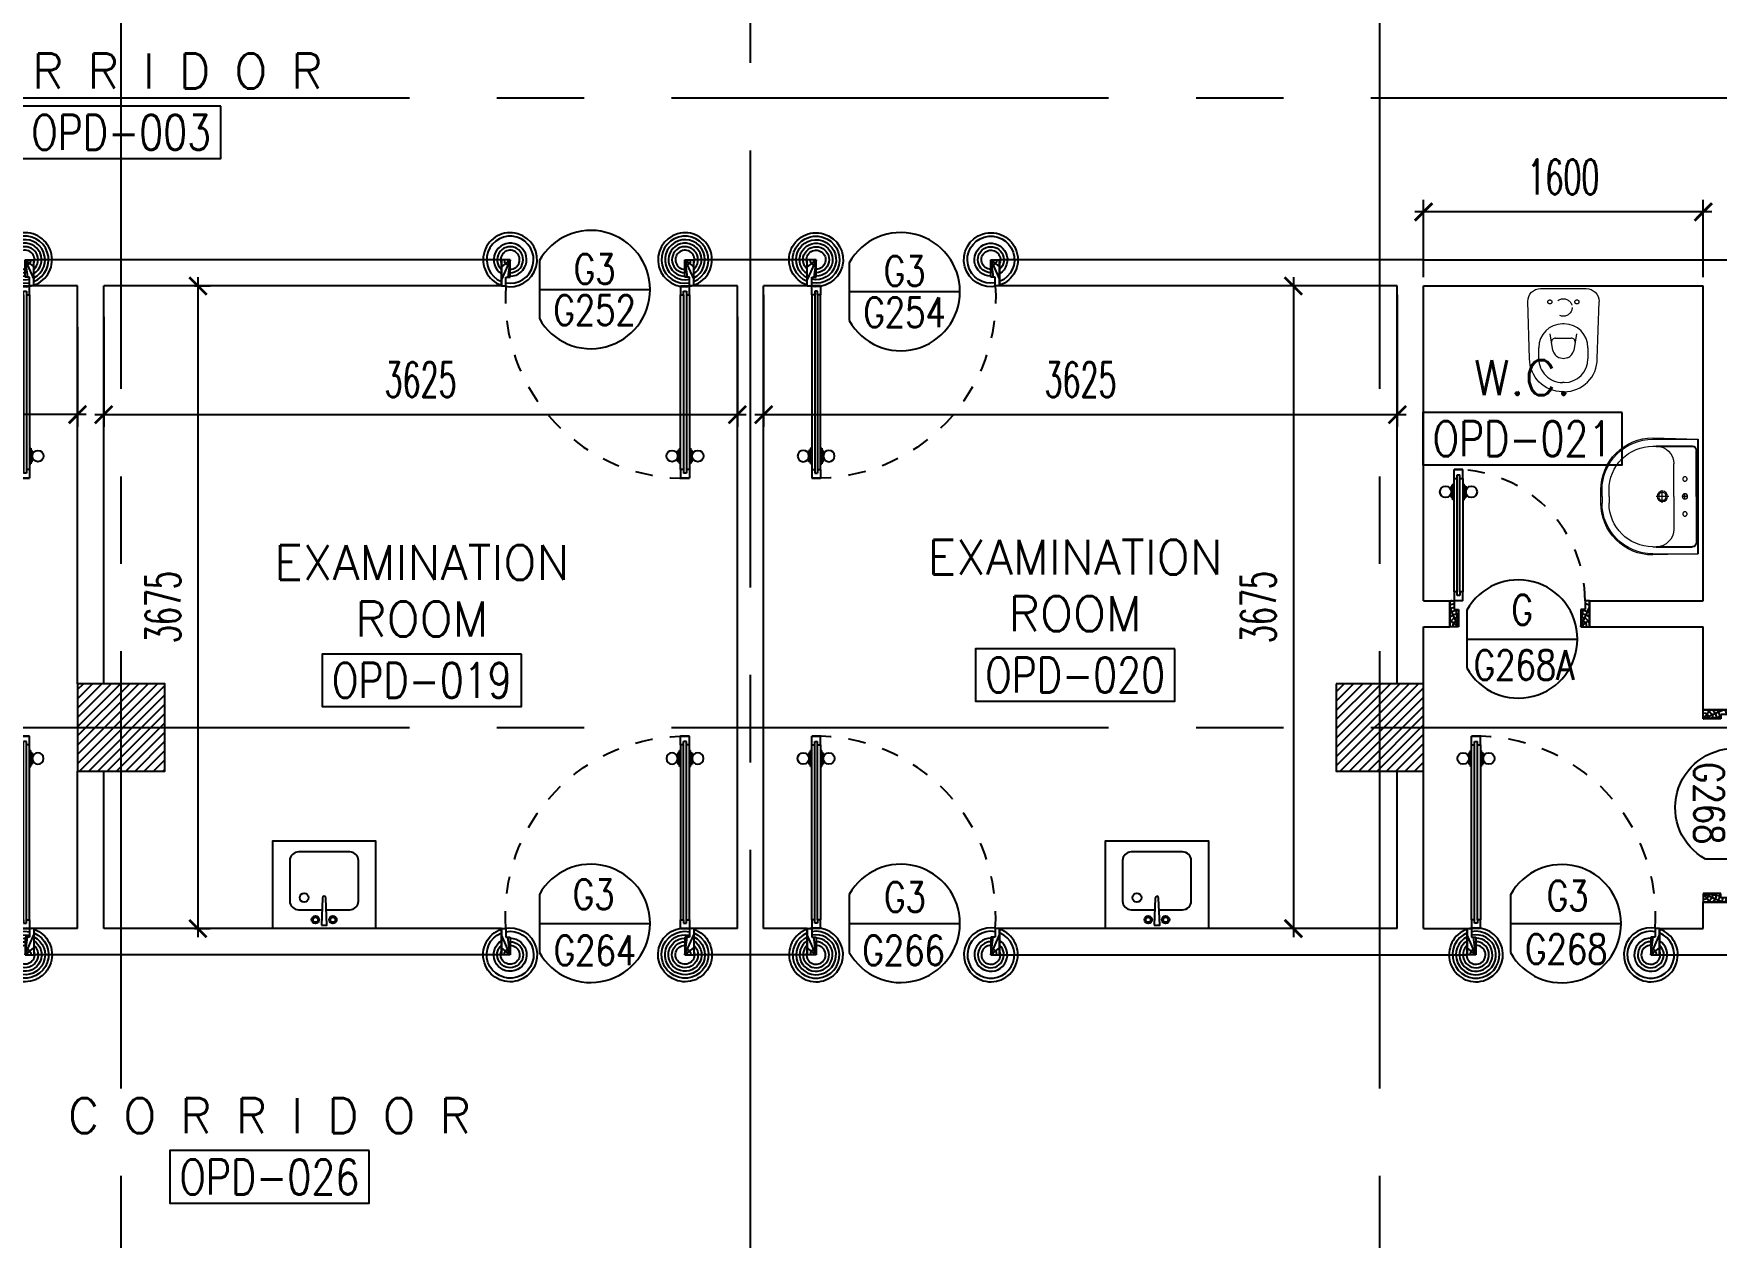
# Model space of a CAD drawing. Extents: x 417819.9 to 417911.9, y 43448 to 43539.2.
# Drawn here: x 417848.96 to 417858.58, y 43471.16 to 43478.04 of the extents above; entities that cross this region are included whole.
import ezdxf
from ezdxf.enums import TextEntityAlignment as Align

# ---------------------------------------------------------------- set-up
doc = ezdxf.new("R2010")
doc.units = 0
doc.header["$MEASUREMENT"] = 0
doc.header["$PDMODE"] = 3
doc.header["$PDSIZE"] = 0.1
for name, pattern in [('CENTERX2', [4, 2.5, -0.5, 0.5, -0.5]), ('DASHED', [0.75, 0.5, -0.25]), ('HIDDEN', [0.375, 0.25, -0.125]), ('HIDDEN2', [0.1875, 0.125, -0.0625])]:
    doc.linetypes.add(name, pattern=pattern)
doc.layers.get('0').update_dxf_attribs({"linetype": 'CONTINUOUS'})
doc.layers.get('DEFPOINTS').update_dxf_attribs({"linetype": 'CONTINUOUS'})
for name, color, linetype in [('AXES', 11, 'CENTERX2'), ('COL', 2, 'CONTINUOUS'), ('DIM', 4, 'CONTINUOUS'), ('DOOR', 4, 'CONTINUOUS'), ('DOOR-CR', 2, 'CONTINUOUS'), ('DOOR-NO', 3, 'CONTINUOUS'), ('FIX', 3, 'CONTINUOUS'), ('HAT', 8, 'CONTINUOUS'), ('ME-FIX', 3, 'CONTINUOUS'), ('RM-BOX', 2, 'CONTINUOUS'), ('RM-NAME', 2, 'CONTINUOUS'), ('RM-NO', 2, 'CONTINUOUS'), ('WALL', 2, 'CONTINUOUS')]:
    doc.layers.add(name, color=color, linetype=linetype)
doc.styles.add('ROMANS', font='ROMANS.shx', dxfattribs={"width": 0.6})
doc.dimstyles.new('STANDARD in', dxfattribs={"dimtxt": 0.2, "dimasz": 0.1, "dimexe": 0.07, "dimexo": 0.05, "dimgap": 0.1, "dimtad": 1, "dimdec": 0, "dimlfac": 1000, "dimzin": 0, "dimdsep": 46, "dimtxsty": 'ROMANS', "dimblk": 'ARCHTICK', "dimcen": 0.05, "dimdle": 0.05, "dimclrd": 4, "dimclre": 4, "dimclrt": 2, "dimadec": 0, "dimazin": 0, "dimtfac": 1, "dimtdec": 0, "dimtmove": 2, "dimatfit": 3, "dimfxl": 0, "dimtolj": 1, "dimtzin": 0, "dimarcsym": 0})

# ---------------------------------------------------------------- blocks, each defined once
blk = doc.blocks.new('*X88')
at = {"color": 0}
for p, q in [((49339.2, 17890.6), (49809.6, 18361)), ((49339.2, 17943.7), (49756.5, 18361)), ((49339.2, 17996.7), (49703.5, 18361)), ((49339.2, 18049.7), (49650.5, 18361)), ((49339.2, 18102.8), (49597.4, 18361)), ((49339.2, 18155.8), (49544.4, 18361)), ((49339.2, 18208.8), (49491.4, 18361)), ((49339.2, 18261.9), (49438.3, 18361)), ((49339.2, 18314.9), (49385.3, 18361)), ((49362.6, 17861), (49839.2, 18337.6)), ((49415.6, 17861), (49839.2, 18284.6)), ((49468.7, 17861), (49839.2, 18231.5)), ((49521.7, 17861), (49839.2, 18178.5)), ((49574.7, 17861), (49839.2, 18125.5)), ((49627.8, 17861), (49839.2, 18072.4)), ((49680.8, 17861), (49839.2, 18019.4)), ((49733.8, 17861), (49839.2, 17966.4)), ((49786.9, 17861), (49839.2, 17913.4))]:
    blk.add_line(p, q, dxfattribs=at)
blk = doc.blocks.new('COL50')
at = {"layer": 'COL'}
blk.add_lwpolyline([(-250, 250), (-250, -250), (250, -250), (250, 250)], close=True, dxfattribs=at)
blk = doc.blocks.new('RM1')
at = {"layer": 'RM-BOX'}
blk.add_lwpolyline([(569.9, -200), (-569.9, -200), (-569.9, -500), (569.9, -500)], close=True, dxfattribs=at)
at = {"layer": 'RM-NAME', "style": 'ROMANS'}
for tag, p in [('ROOMNAME1', (0, 323.8)), ('ROOMNAME2', (0, 0))]:
    blk.add_attdef(tag, text='', height=200, dxfattribs=at).set_placement(p, align=Align.MIDDLE)
at = {"layer": 'RM-NO', "style": 'ROMANS', "width": 0.8}
blk.add_attdef('ROOMNO', text='', height=200, dxfattribs=at).set_placement((0, -350), align=Align.MIDDLE)
blk = doc.blocks.new('A$C74DC60CF')
at = {"layer": 'DOOR', "color": 0, "linetype": 'ByBlock'}
for p, q in [((73.7, 1077.6), (73.7, 1167.6)), ((80.9, 1167.6), (73.7, 1167.6)), ((80.9, 1200), (80.9, 1250)), ((130.9, 1250), (80.9, 1250)), ((80.9, 1250), (130.9, 1250)), ((80.9, 1200), (97.9, 1200)), ((97.9, 1200), (97.9, 1220)), ((97.9, 1220), (113.9, 1220)), ((113.9, 1200), (113.9, 1220)), ((113.9, 1200), (130.9, 1200)), ((130.9, 1200), (130.9, 1250)), ((130.9, 1167.6), (138.1, 1167.6)), ((138.1, 1077.6), (138.1, 1167.6)), ((64.7, 1155), (64.7, 1090.2)), ((73.7, 1155), (64.7, 1155)), ((73.7, 1090.2), (64.7, 1090.2)), ((73.7, 1155), (73.7, 1090.2)), ((80.9, 1077.6), (73.7, 1077.6)), ((130.9, 1077.6), (138.1, 1077.6)), ((138.1, 1155), (138.1, 1090.2)), ((138.1, 1155), (147.1, 1155)), ((138.1, 1090.2), (147.1, 1090.2)), ((147.1, 1155), (147.1, 1090.2)), ((97.9, 200), (80.9, 200)), ((80.9, 200), (80.9, 150)), ((97.9, 180), (97.9, 200)), ((130.9, 200), (113.9, 200)), ((113.9, 200), (113.9, 180)), ((130.9, 150), (130.9, 200)), ((55.9, 150), (55.9, 0)), ((55.9, 150), (80.9, 150)), ((130.9, 150), (80.9, 150)), ((80.9, 150), (80.9, 100)), ((80.9, 100), (105.9, 100)), ((113.9, 180), (97.9, 180)), ((105.9, 100), (105.9, 0)), ((1130.9, 100), (1105.9, 100)), ((1105.9, 100), (1105.9, 0)), ((1130.9, 150), (1130.9, 100)), ((1155.9, 150), (1130.9, 150)), ((1155.9, 150), (1155.9, 0)), ((1155.9, 0), (1155.9, 150)), ((105.9, 0), (55.9, 0)), ((1105.9, 0), (1155.9, 0))]:
    blk.add_line(p, q, dxfattribs=at)
at = {"layer": 'DOOR', "linetype": 'ByBlock'}
for p, q in [((80.9, 200), (80.9, 1200)), ((97.9, 200), (97.9, 1200)), ((113.9, 200), (113.9, 1200)), ((130.9, 1200), (130.9, 200))]:
    blk.add_line(p, q, dxfattribs=at)
at = {"layer": 'DOOR', "color": 9, "linetype": 'ByBlock'}
for p, q in [((105.9, 0), (55.9, 113.7)), ((105.9, 0), (92.6, 100)), ((1105.9, 0), (1155.9, 113.7)), ((1105.9, 0), (1119.3, 100)), ((105.9, 0), (55.9, 40.1)), ((1105.9, 0), (1155.9, 40.1))]:
    blk.add_line(p, q, dxfattribs=at)
at = {"layer": 'DOOR', "color": 0, "linetype": 'ByBlock'}
for centre in [(32.4, 1122.6), (179.5, 1122.6)]:
    blk.add_circle(centre, 32.4, dxfattribs=at)
at = {"layer": 'DOOR', "linetype": 'HIDDEN', "ltscale": 0.5}
blk.add_arc((105.9, 222.7), 1027.6, 355.9414, 91.39409, dxfattribs=at)
at = {"layer": 'DOOR', "color": 9, "linetype": 'ByBlock'}
for centre, radius, start, end in [((105.9, 0), 154.4, 103.71423, 108.89471), ((105.9, 0), 134.4, 100.71998, 111.84015), ((105.9, 0), 114.4, 102.62257, 115.91616), ((1105.9, 0), 134.4, 68.15985, 79.28002), ((1105.9, 0), 154.4, 71.10529, 76.28577), ((105.9, 0), 94.4, 90, 121.98181), ((105.9, 0), 74.4, 90, 132.22357), ((105.9, 0), 54.4, 90, 156.79262), ((105.9, 0), 34.4, 90, 180), ((105.9, 0), 14.4, 90, 180), ((1105.9, 0), 94.4, 58.01819, 90), ((1105.9, 0), 74.4, 47.77643, 90), ((1105.9, 0), 54.4, 23.20738, 90), ((1105.9, 0), 34.4, 0, 90), ((1105.9, 0), 14.4, 0, 90)]:
    blk.add_arc(centre, radius, start, end, dxfattribs=at)
blk = doc.blocks.new('DD1')
at = {"layer": 'DOOR-CR'}
blk.add_line((-316.5, 0), (316.5, 0), dxfattribs=at)
blk.add_lwpolyline([(-316.5, -165.7, 3.820224), (-316.5, 165.7)], format="xyb", close=True, dxfattribs=at)
at = {"layer": 'DOOR-NO', "color": 255, "style": 'ROMANS'}
for tag, width, p in [('G', 0.8, (-21.7, 155.8)), ('0000', 0.7, (-21.7, -135.5))]:
    blk.add_attdef(tag, text='', height=195.5, dxfattribs=dict(at, width=width)).set_placement(p, align=Align.MIDDLE)
blk = doc.blocks.new('*X92')
at = {"color": 0}
for p, q in [((42139.2, 17903.1), (42597.1, 18361)), ((42139.2, 17956.2), (42544.1, 18361)), ((42139.2, 18009.2), (42491, 18361)), ((42139.2, 18062.2), (42438, 18361)), ((42139.2, 18115.3), (42385, 18361)), ((42139.2, 18168.3), (42331.9, 18361)), ((42139.2, 18221.3), (42278.9, 18361)), ((42139.2, 18274.4), (42225.9, 18361)), ((42139.2, 18327.4), (42172.8, 18361)), ((42150.1, 17861), (42639.2, 18350.1)), ((42203.2, 17861), (42639.2, 18297.1)), ((42256.2, 17861), (42639.2, 18244)), ((42309.2, 17861), (42639.2, 18191)), ((42362.2, 17861), (42639.2, 18138)), ((42415.3, 17861), (42639.2, 18084.9)), ((42468.3, 17861), (42639.2, 18031.9)), ((42521.3, 17861), (42639.2, 17978.9)), ((42574.4, 17861), (42639.2, 17925.8)), ((42627.4, 17861), (42639.2, 17872.8))]:
    blk.add_line(p, q, dxfattribs=at)
blk = doc.blocks.new('WC')
at = {"layer": 'FIX', "lineweight": 20}
for p, q in [((475, 140.8), (538, 140.8)), ((339, 4.8), (339, -4.8)), ((394.8, 75.7), (490.4, 60.1)), ((533.7, 24.2), (539.5, 0)), ((539.5, 0), (533.7, -24.2)), ((674, 4.8), (674, -4.8)), ((490.4, -60.1), (394.8, -75.7)), ((538, -140.8), (475, -140.8)), ((213.2, -203.8), (210, -203.8))]:
    blk.add_line(p, q, dxfattribs=at)
at = {"layer": 'FIX', "linetype": 'Continuous', "lineweight": 20}
blk.add_line((420.1, -47.3), (420.4, 44.6), dxfattribs=at)
at = {"layer": 'FIX', "lineweight": 20}
for points in [[(210, -203.8, -0.414214), (137, -130.8), (137, 0), (137, 130.8, -0.414214), (210, 203.8)], [(727, -4.8), (727, 4.8, 0.414214), (538, 193.8), (210, 203.8)], [(727, 4.8), (727, -4.8, -0.414214), (538, -193.8), (210, -203.8)]]:
    blk.add_lwpolyline(points, format="xyb", dxfattribs=at)
at = {"layer": 'FIX', "linetype": 'HIDDEN2', "lineweight": 20, "ltscale": 0.3}
blk.add_circle((245, 0), 49.8, dxfattribs=at)
at = {"layer": 'FIX', "linetype": 'HIDDEN', "lineweight": 20, "ltscale": 0.05}
for centre in [(213.2, 77.5), (213.2, -77.5)]:
    blk.add_circle(centre, 11.6, dxfattribs=at)
at = {"layer": 'FIX', "lineweight": 20}
for centre, radius, start, end in [((475, 4.8), 136, 90, 180), ((538, 4.8), 136, 360, 90), ((464.4, -17.6), 82, 51.07583, 71.50405), ((473, -6.9), 68.2, 27.15318, 51.07583), ((475, -4.8), 136, 180, 270), ((464.4, 17.6), 82, 288.49595, 308.92417), ((473, 6.9), 68.2, 308.92417, 332.84682), ((538, -4.8), 136, 270, 0)]:
    blk.add_arc(centre, radius, start, end, dxfattribs=at)
at = {"layer": 'FIX', "linetype": 'Continuous', "lineweight": 20}
for centre, start, end in [((442.7, 45.5), 88.38785, 182.33379), ((442.4, -45.6), 177.66621, 271.61215)]:
    blk.add_arc(centre, 22.3, start, end, dxfattribs=at)
blk = doc.blocks.new('LAV1')
at = {"layer": 'FIX', "linetype": 'ByBlock'}
blk.add_line((-327.5, -25), (327.5, -25), dxfattribs=at)
at = {"layer": 'FIX', "linetype": 'Continuous', "lineweight": 20}
for p, q in [((-327.5, -285), (-327.5, -25)), ((327.5, -285), (327.5, -25)), ((0, -165), (-187.5, -165)), ((0, -165), (187.5, -165)), ((-287.5, -285), (-287.5, -265)), ((287.5, -285), (287.5, -265)), ((0, -535), (-37.5, -535)), ((0, -575), (-37.5, -575)), ((0, -535), (37.5, -535)), ((0, -575), (37.5, -575))]:
    blk.add_line(p, q, dxfattribs=at)
at = {"layer": 'FIX', "linetype": 'ByBlock', "ltscale": 0.3}
for p, q in [((-287.5, -265), (-287.5, -60)), ((0, -35), (-262.5, -35)), ((0, -35), (262.5, -35)), ((287.5, -265), (287.5, -60))]:
    blk.add_line(p, q, dxfattribs=at)
at = {"layer": 'FIX', "lineweight": 20}
for p, q in [((0, -85.4), (0, -116.5)), ((-15.6, -100.9), (15.5, -100.9))]:
    blk.add_line(p, q, dxfattribs=at)
at = {"layer": 'FIX', "linetype": 'DASHED', "lineweight": 20, "ltscale": 0.04}
for p, q in [((-35.7, -230.5), (36.6, -230.5)), ((0, -193.9), (0, -266.1))]:
    blk.add_line(p, q, dxfattribs=at)
at = {"layer": 'FIX', "linetype": 'Continuous', "lineweight": 20}
blk.add_lwpolyline([(294.8, -25), (0, -25), (-327.5, -25), (-334.5, -285, 0.414214), (-37.5, -582), (0, -582), (37.5, -582, 0.414214), (334.5, -285), (327.5, -25), (0, -25)], format="xyb", dxfattribs=at)
at = {"layer": 'FIX', "linetype": 'HIDDEN', "lineweight": 20, "ltscale": 0.05}
for centre in [(-100, -100.9), (100, -100.9)]:
    blk.add_circle(centre, 12.4, dxfattribs=at)
at = {"layer": 'FIX', "lineweight": 20}
for centre, radius in [((0, -100.9), 15.5), ((0.5, -230), 29.5), ((0.5, -230), 22.5)]:
    blk.add_circle(centre, radius, dxfattribs=at)
at = {"layer": 'FIX', "linetype": 'ByBlock', "ltscale": 0.3}
for centre, start, end in [((-262.5, -60), 90, 180), ((262.5, -60), 0, 90)]:
    blk.add_arc(centre, 25, start, end, dxfattribs=at)
at = {"layer": 'FIX', "linetype": 'Continuous', "lineweight": 20}
for centre, radius, start, end in [((-187.5, -265), 100, 90, 180), ((187.5, -265), 100, 0, 90), ((-37.5, -285), 290, 180, 270), ((-37.5, -285), 250, 180, 270), ((37.5, -285), 290, 270, 0), ((37.5, -285), 250, 270, 0)]:
    blk.add_arc(centre, radius, start, end, dxfattribs=at)
blk = doc.blocks.new('DOOR80')
at = {"layer": 'DOOR', "color": 7, "linetype": 'ByBlock'}
for p, q in [((-150, 800), (0, 800)), ((-150, 800), (-150, 775)), ((0, 800), (-150, 800)), ((-150, 775), (-100, 775)), ((0, 750), (-113.7, 800)), ((-100, 775), (-100, 750)), ((0, 750), (-40.1, 800)), ((0, 750), (0, 800)), ((0, 750), (-100, 763.4)), ((-100, 750), (0, 750)), ((-849.6, 75), (-899.6, 75)), ((-899.6, 75), (-899.6, 25)), ((-899.6, 25), (-899.6, 75)), ((-849.6, 25), (-899.6, 25)), ((-849.6, 58), (-869.6, 58)), ((-869.6, 42), (-869.6, 58)), ((-849.6, 42), (-869.6, 42)), ((-849.6, 58), (-849.6, 75)), ((-849.6, 25), (-849.6, 42)), ((-727.2, 82.2), (-817.2, 82.2)), ((-817.2, 75), (-817.2, 82.2)), ((-817.2, 25), (-817.2, 17.8)), ((-727.2, 17.8), (-817.2, 17.8)), ((-804.6, 91.2), (-739.8, 91.2)), ((-804.6, 82.2), (-804.6, 91.2)), ((-804.6, 82.2), (-739.8, 82.2)), ((-804.6, 17.8), (-739.8, 17.8)), ((-804.6, 17.8), (-804.6, 8.8)), ((-804.6, 8.8), (-739.8, 8.8)), ((-739.8, 82.2), (-739.8, 91.2)), ((-739.8, 17.8), (-739.8, 8.8)), ((-727.2, 75), (-727.2, 82.2)), ((-727.2, 25), (-727.2, 17.8)), ((-150, 75), (-200, 75)), ((-200, 75), (-200, 58)), ((-200, 58), (-180, 58)), ((-180, 42), (-200, 42)), ((-200, 42), (-200, 25)), ((-200, 25), (-150, 25)), ((-180, 58), (-180, 42)), ((-150, 75), (-150, 25)), ((-150, 25), (-100, 25)), ((-150, 0), (-150, 25)), ((0, 0), (-150, 0)), ((0, 50), (-113.7, 0)), ((-100, 25), (-100, 50)), ((0, 50), (-100, 36.6)), ((-100, 50), (0, 50)), ((0, 50), (-40.1, 0)), ((0, 50), (0, 0))]:
    blk.add_line(p, q, dxfattribs=at)
at = {"layer": 'DOOR', "linetype": 'ByBlock'}
for p, q in [((-849.6, 75), (-200, 75)), ((-200, 58), (-849.6, 58)), ((-200, 42), (-849.6, 42)), ((-200, 25), (-849.6, 25))]:
    blk.add_line(p, q, dxfattribs=at)
at = {"layer": 'DOOR', "color": 7, "linetype": 'ByBlock'}
for centre in [(-772.2, 123.5), (-772.2, -23.5)]:
    blk.add_circle(centre, 32.4, dxfattribs=at)
at = {"layer": 'DOOR', "linetype": 'HIDDEN', "ltscale": 0.5}
blk.add_arc((-149.1, 22.7), 752.3, 90.06946, 176.0204, dxfattribs=at)
at = {"layer": 'DOOR', "color": 7, "linetype": 'ByBlock'}
for centre, radius, start, end in [((0, 750), 154.4, 161.10529, 166.28577), ((0, 750), 134.4, 158.15985, 169.28002), ((0, 750), 94.4, 148.01819, 180), ((0, 750), 74.4, 137.77643, 180), ((0, 750), 54.4, 113.20738, 180), ((0, 750), 34.4, 90, 180), ((0, 750), 14.4, 90, 180), ((0, 50), 154.4, 193.71423, 198.89471), ((0, 50), 134.4, 190.71998, 201.84015), ((0, 50), 114.4, 192.62257, 205.91616), ((0, 50), 94.4, 180, 211.98181), ((0, 50), 74.4, 180, 222.22357), ((0, 50), 54.4, 180, 246.79262), ((0, 50), 34.4, 180, 270), ((0, 50), 14.4, 180, 270)]:
    blk.add_arc(centre, radius, start, end, dxfattribs=at)
blk = doc.blocks.new('_ARCHTICK')
at = {"color": 0, "linetype": 'ByBlock', "const_width": 0.15}
blk.add_lwpolyline([(-0.5, -0.5), (0.5, 0.5)], dxfattribs=at)
blk = doc.blocks.new('*D380')
at = {"layer": 'DEFPOINTS', "color": 0}
for p in [(417856.9066, 43477.0224), (417856.9066, 43476.5993), (417858.5066, 43476.5993)]:
    blk.add_point(p, dxfattribs=at)
at = {"layer": 'DIM', "color": 4, "lineweight": -2}
for p, q in [((417856.9066, 43476.6493), (417856.9066, 43477.0924)), ((417858.5066, 43476.6493), (417858.5066, 43477.0924)), ((417858.5566, 43477.0224), (417856.8566, 43477.0224))]:
    blk.add_line(p, q, dxfattribs=at)
at = {"layer": 'DIM', "color": 4, "lineweight": -2, "xscale": 0.1, "yscale": 0.1, "zscale": 0.1, "rotation": 180}
blk.add_blockref('_ARCHTICK', (417856.9066, 43477.0224), dxfattribs=at)
at = {"layer": 'DIM', "color": 4, "lineweight": -2, "xscale": 0.1, "yscale": 0.1, "zscale": 0.1}
blk.add_blockref('_ARCHTICK', (417858.5066, 43477.0224), dxfattribs=at)
at = {"layer": 'DIM', "color": 2, "insert": (417857.7066, 43477.2224), "char_height": 0.2, "attachment_point": 5, "style": 'ROMANS'}
blk.add_mtext('\\A1;1600', dxfattribs=at)
blk = doc.blocks.new('*D381')
at = {"layer": 'DEFPOINTS', "color": 0}
for p in [(417853.1316, 43476.5993), (417856.7566, 43476.5993), (417856.7566, 43475.8632)]:
    blk.add_point(p, dxfattribs=at)
at = {"layer": 'DIM', "color": 4, "lineweight": -2}
for p, q in [((417853.1316, 43476.5493), (417853.1316, 43475.7932)), ((417856.7566, 43476.5493), (417856.7566, 43475.7932)), ((417853.0816, 43475.8632), (417856.8066, 43475.8632))]:
    blk.add_line(p, q, dxfattribs=at)
at = {"layer": 'DIM', "color": 4, "lineweight": -2, "xscale": 0.1, "yscale": 0.1, "zscale": 0.1, "rotation": 180}
blk.add_blockref('_ARCHTICK', (417853.1316, 43475.8632), dxfattribs=at)
at = {"layer": 'DIM', "color": 4, "lineweight": -2, "xscale": 0.1, "yscale": 0.1, "zscale": 0.1}
blk.add_blockref('_ARCHTICK', (417856.7566, 43475.8632), dxfattribs=at)
at = {"layer": 'DIM', "color": 2, "insert": (417854.9441, 43476.0632), "char_height": 0.2, "attachment_point": 5, "style": 'ROMANS'}
blk.add_mtext('\\A1;3625', dxfattribs=at)
blk = doc.blocks.new('*D382')
at = {"layer": 'DEFPOINTS', "color": 0}
for p in [(417856.2433, 43476.5993), (417856.1619, 43472.9243), (417856.2433, 43472.9243)]:
    blk.add_point(p, dxfattribs=at)
at = {"layer": 'DIM', "color": 4, "lineweight": -2}
for p, q in [((417856.1933, 43476.5993), (417856.0919, 43476.5993)), ((417856.1619, 43476.6493), (417856.1619, 43472.8743)), ((417856.1933, 43472.9243), (417856.0919, 43472.9243))]:
    blk.add_line(p, q, dxfattribs=at)
at = {"layer": 'DIM', "color": 4, "lineweight": -2, "xscale": 0.1, "yscale": 0.1, "zscale": 0.1}
for p, rotation in [((417856.1619, 43476.5993), 90), ((417856.1619, 43472.9243), 270)]:
    blk.add_blockref('_ARCHTICK', p, dxfattribs=dict(at, rotation=rotation))
at = {"layer": 'DIM', "color": 2, "insert": (417855.9619, 43474.7618), "char_height": 0.2, "attachment_point": 5, "rotation": 90, "style": 'ROMANS'}
blk.add_mtext('\\A1;3675', dxfattribs=at)
blk = doc.blocks.new('*D383')
at = {"layer": 'DEFPOINTS', "color": 0}
for p in [(417849.3566, 43476.4727), (417852.9816, 43476.4727), (417852.9816, 43475.8632)]:
    blk.add_point(p, dxfattribs=at)
at = {"layer": 'DIM', "color": 4, "lineweight": -2}
for p, q in [((417849.3566, 43476.4227), (417849.3566, 43475.7932)), ((417852.9816, 43476.4227), (417852.9816, 43475.7932)), ((417849.3066, 43475.8632), (417853.0316, 43475.8632))]:
    blk.add_line(p, q, dxfattribs=at)
at = {"layer": 'DIM', "color": 4, "lineweight": -2, "xscale": 0.1, "yscale": 0.1, "zscale": 0.1, "rotation": 180}
blk.add_blockref('_ARCHTICK', (417849.3566, 43475.8632), dxfattribs=at)
at = {"layer": 'DIM', "color": 4, "lineweight": -2, "xscale": 0.1, "yscale": 0.1, "zscale": 0.1}
blk.add_blockref('_ARCHTICK', (417852.9816, 43475.8632), dxfattribs=at)
at = {"layer": 'DIM', "color": 2, "insert": (417851.1691, 43476.0632), "char_height": 0.2, "attachment_point": 5, "style": 'ROMANS'}
blk.add_mtext('\\A1;3625', dxfattribs=at)
blk = doc.blocks.new('*D384')
at = {"layer": 'DEFPOINTS', "color": 0}
for p in [(417849.8261, 43476.5993), (417849.8261, 43472.9243), (417849.8958, 43472.9243)]:
    blk.add_point(p, dxfattribs=at)
at = {"layer": 'DIM', "color": 4, "lineweight": -2}
for p, q in [((417849.8761, 43476.5993), (417849.9658, 43476.5993)), ((417849.8958, 43476.6493), (417849.8958, 43472.8743)), ((417849.8761, 43472.9243), (417849.9658, 43472.9243))]:
    blk.add_line(p, q, dxfattribs=at)
at = {"layer": 'DIM', "color": 4, "lineweight": -2, "xscale": 0.1, "yscale": 0.1, "zscale": 0.1}
for p, rotation in [((417849.8958, 43476.5993), 90), ((417849.8958, 43472.9243), 270)]:
    blk.add_blockref('_ARCHTICK', p, dxfattribs=dict(at, rotation=rotation))
at = {"layer": 'DIM', "color": 2, "insert": (417849.6958, 43474.7618), "char_height": 0.2, "attachment_point": 5, "rotation": 90, "style": 'ROMANS'}
blk.add_mtext('\\A1;3675', dxfattribs=at)
blk = doc.blocks.new('*D385')
at = {"layer": 'DEFPOINTS', "color": 0}
for p in [(417845.7566, 43476.4129), (417849.2066, 43476.4129), (417845.7566, 43475.8632)]:
    blk.add_point(p, dxfattribs=at)
at = {"layer": 'DIM', "color": 4, "lineweight": -2}
for p, q in [((417845.7566, 43476.3629), (417845.7566, 43475.7932)), ((417849.2066, 43476.3629), (417849.2066, 43475.7932)), ((417849.2566, 43475.8632), (417845.7066, 43475.8632))]:
    blk.add_line(p, q, dxfattribs=at)
at = {"layer": 'DIM', "color": 4, "lineweight": -2, "xscale": 0.1, "yscale": 0.1, "zscale": 0.1, "rotation": 180}
blk.add_blockref('_ARCHTICK', (417845.7566, 43475.8632), dxfattribs=at)
at = {"layer": 'DIM', "color": 4, "lineweight": -2, "xscale": 0.1, "yscale": 0.1, "zscale": 0.1}
blk.add_blockref('_ARCHTICK', (417849.2066, 43475.8632), dxfattribs=at)
at = {"layer": 'DIM', "color": 2, "insert": (417847.4816, 43476.0632), "char_height": 0.2, "attachment_point": 5, "style": 'ROMANS'}
blk.add_mtext('\\A1;3450', dxfattribs=at)
blk = doc.blocks.new('A$C180A3EE7')
at = {"layer": 'ME-FIX'}
blk.add_lwpolyline([(0.5927, 0), (0.5927, 0.5), (0, 0.5), (0, 0)], dxfattribs=at)
blk.add_lwpolyline([(0.3089, 0.1073), (0.4428, 0.1073, 0.414214), (0.4927, 0.1572), (0.4927, 0.3883, 0.414214), (0.4428, 0.4382), (0.1499, 0.4382, 0.414214), (0.1, 0.3883), (0.1, 0.1572, 0.414214), (0.1499, 0.1073), (0.2837, 0.1073)], format="xyb", dxfattribs=at)
blk.add_lwpolyline([(0.2803, 0.0191), (0.3124, 0.0191), (0.3063, 0.1744, 1), (0.2864, 0.1744)], format="xyb", close=True, dxfattribs=at)
for centre, radius in [((0.1819, 0.1768), 0.0255), ((0.2466, 0.0502), 0.0217), ((0.2466, 0.0502), 0.014), ((0.3461, 0.0502), 0.0217), ((0.3461, 0.0502), 0.014)]:
    blk.add_circle(centre, radius, dxfattribs=at)

msp = doc.modelspace()

# ---------------------------------------------------------------- linework, layer by layer
at = {"layer": 'AXES'}
for p, q in [((417849.4566, 43460.01), (417849.4566, 43538.4875)), ((417856.6566, 43460.01), (417856.6566, 43538.4875)), ((417853.0566, 43466.8743), (417853.0566, 43525.6943)), ((417820.6052, 43477.6743), (417889.6966, 43477.6743)), ((417820.6052, 43474.0743), (417889.6966, 43474.0743))]:
    msp.add_line(p, q, dxfattribs=at)
at = {"layer": 'WALL'}
for p, q in [((417851.6316, 43476.7493), (417848.9566, 43476.7493)), ((417848.9566, 43476.5993), (417848.9566, 43476.7493)), ((417851.6316, 43476.5993), (417851.6316, 43476.7493)), ((417853.3816, 43476.7493), (417852.7316, 43476.7493)), ((417852.7316, 43476.5993), (417852.7316, 43476.7493)), ((417853.3816, 43476.5993), (417853.3816, 43476.7493)), ((417856.9066, 43476.7493), (417854.4816, 43476.7493)), ((417854.4816, 43476.5993), (417854.4816, 43476.7493)), ((417856.9066, 43476.7493), (417866.3516, 43476.7493)), ((417849.2066, 43476.5993), (417848.9566, 43476.5993)), ((417849.2066, 43474.3243), (417849.2066, 43476.5993)), ((417849.3566, 43474.3243), (417849.3566, 43476.5993)), ((417851.6316, 43476.5993), (417849.3566, 43476.5993)), ((417852.9816, 43476.5993), (417852.7316, 43476.5993)), ((417852.9816, 43472.9243), (417852.9816, 43476.5993)), ((417853.1316, 43472.9243), (417853.1316, 43476.5993)), ((417853.3816, 43476.5993), (417853.1316, 43476.5993)), ((417853.3816, 43476.5993), (417853.3816, 43476.5993)), ((417856.7566, 43476.5993), (417854.4816, 43476.5993)), ((417854.4816, 43476.5993), (417854.4816, 43476.5993)), ((417856.7566, 43474.3243), (417856.7566, 43476.5993)), ((417856.9066, 43474.7993), (417856.9066, 43476.5993)), ((417856.9066, 43476.5993), (417858.5066, 43476.5993)), ((417858.5066, 43474.7993), (417858.5066, 43476.5993)), ((417856.9066, 43474.7993), (417857.0566, 43474.7993)), ((417857.0566, 43474.7993), (417857.0566, 43474.6493)), ((417857.0566, 43474.6493), (417857.0566, 43474.7993)), ((417857.8566, 43474.7993), (417857.8566, 43474.6493)), ((417857.8566, 43474.6493), (417857.8566, 43474.7993)), ((417857.8566, 43474.7993), (417858.5066, 43474.7993)), ((417856.9066, 43474.3243), (417856.9066, 43474.6493)), ((417856.9066, 43474.6493), (417857.0566, 43474.6493)), ((417857.8566, 43474.6493), (417858.5066, 43474.6493)), ((417858.5066, 43474.1743), (417858.5066, 43474.6493)), ((417858.5066, 43474.1743), (417858.6566, 43474.1743)), ((417849.2066, 43472.9243), (417849.2066, 43473.8243)), ((417849.3566, 43472.9243), (417849.3566, 43473.8243)), ((417856.7566, 43472.9243), (417856.7566, 43473.8243)), ((417856.9066, 43472.9243), (417856.9066, 43473.8243)), ((417858.5066, 43472.9243), (417858.5066, 43473.0743)), ((417858.5066, 43473.0743), (417858.6566, 43473.0743)), ((417849.2066, 43472.9243), (417848.9566, 43472.9243)), ((417848.9566, 43472.9243), (417848.9566, 43472.7743)), ((417849.2066, 43472.9243), (417849.0566, 43472.9243)), ((417851.6316, 43472.9243), (417849.3566, 43472.9243)), ((417849.5066, 43472.9243), (417849.3566, 43472.9243)), ((417851.6316, 43472.9243), (417851.6316, 43472.7743)), ((417852.9816, 43472.9243), (417852.7316, 43472.9243)), ((417852.7316, 43472.9243), (417852.7316, 43472.7743)), ((417853.3816, 43472.9243), (417853.1316, 43472.9243)), ((417853.3816, 43472.7743), (417853.3816, 43472.9243)), ((417856.7566, 43472.9243), (417854.4816, 43472.9243)), ((417854.4816, 43472.7743), (417854.4816, 43472.9243)), ((417856.9066, 43472.9243), (417857.1566, 43472.9243)), ((417857.1566, 43472.7743), (417857.1566, 43472.9243)), ((417858.2566, 43472.9243), (417858.5066, 43472.9243)), ((417858.2566, 43472.7743), (417858.2566, 43472.9243)), ((417851.6316, 43472.7743), (417848.9566, 43472.7743)), ((417853.3816, 43472.7743), (417852.7316, 43472.7743)), ((417854.4816, 43472.7743), (417857.1566, 43472.7743)), ((417858.2566, 43472.7743), (417862.8766, 43472.7743))]:
    msp.add_line(p, q, dxfattribs=at)

# ---------------------------------------------------------------- block references
at = {"layer": 'COL', "xscale": 0.001000000047497451, "yscale": 0.0009999999892897904, "zscale": 0.001}
for p in [(417849.4566, 43474.0743), (417856.6566, 43474.0743)]:
    msp.add_blockref('COL50', p, dxfattribs=at)
at = {"layer": 'DOOR', "color": 0, "yscale": 0.0009999999892897904, "zscale": 0.001}
for p, xscale, rotation in [((417849.0125, 43476.7493), 0.001000000047497451, 180), ((417852.7875, 43476.7493), 0.001000000047497451, 180), ((417853.3257, 43476.7493), -0.001000000047497451, 180), ((417858.5066, 43473.0184), -0.0009999999892897904, 270)]:
    msp.add_blockref('A$C74DC60CF', p, dxfattribs=dict(at, xscale=xscale, rotation=rotation))
at = {"layer": 'DOOR', "xscale": 0.0009999999892897904, "yscale": 0.0009999999892897904, "zscale": 0.001, "rotation": 270}
msp.add_blockref('DOOR80', (417857.0566, 43474.6493), dxfattribs=at)
at = {"layer": 'DOOR', "color": 0, "yscale": 0.0009999999892897904, "zscale": 0.001}
for p, xscale in [((417849.0125, 43472.7743), -0.001000000047497451), ((417852.7875, 43472.7743), -0.001000000047497451), ((417853.3257, 43472.7743), 0.001000000047497451), ((417857.1007, 43472.7743), 0.001000000047497451)]:
    msp.add_blockref('A$C74DC60CF', p, dxfattribs=dict(at, xscale=xscale))
at = {"layer": 'DOOR-NO'}
ref = msp.add_blockref('DD1', (417852.1651, 43476.5785), dxfattribs=dict(at, xscale=0.001000000047497451, yscale=0.0009999999892897904, zscale=0.001))
ref.add_attrib('G', 'G3', dxfattribs={"height": 0.17, "style": 'ROMANS', "width": 0.8}).set_placement((417852.1651, 43476.6964), align=Align.MIDDLE)
ref.add_attrib('000', 'G252', dxfattribs={"height": 0.17, "style": 'ROMANS', "width": 0.8}).set_placement((417852.1651, 43476.4606), align=Align.MIDDLE)
ref = msp.add_blockref('DD1', (417853.9381, 43476.5666), dxfattribs=dict(at, xscale=0.001000000047497451, yscale=0.0009999999892897904, zscale=0.001))
ref.add_attrib('G', 'G3', dxfattribs={"height": 0.17, "style": 'ROMANS', "width": 0.8}).set_placement((417853.9381, 43476.6846), align=Align.MIDDLE)
ref.add_attrib('000', 'G254', dxfattribs={"height": 0.17, "style": 'ROMANS', "width": 0.8}).set_placement((417853.9381, 43476.4488), align=Align.MIDDLE)
ref = msp.add_blockref('DD1', (417857.4707, 43474.5801), dxfattribs=dict(at, xscale=0.0009999999892897904, yscale=0.0009999999892897904, zscale=0.001))
ref.add_attrib('G', 'G', dxfattribs={"height": 0.17, "style": 'ROMANS', "width": 0.8}).set_placement((417857.4706, 43474.7471), align=Align.MIDDLE)
ref.add_attrib('000', 'G268A', dxfattribs={"height": 0.17, "style": 'ROMANS', "width": 0.8}).set_placement((417857.4819, 43474.4312), align=Align.MIDDLE)
ref = msp.add_blockref('DD1', (417858.6845, 43473.6377), dxfattribs=dict(at, xscale=-0.0009999999892897904, yscale=0.0009999999892897904, zscale=0.001, rotation=270))
ref.add_attrib('G', 'G3', dxfattribs={"height": 0.17, "rotation": 270, "style": 'ROMANS', "width": 0.8}).set_placement((417858.8449, 43473.6487), align=Align.MIDDLE)
ref.add_attrib('000', 'G268', dxfattribs={"height": 0.17, "rotation": 270, "style": 'ROMANS', "width": 0.8}).set_placement((417858.539, 43473.6408), align=Align.MIDDLE)
ref = msp.add_blockref('DD1', (417852.1651, 43472.9537), dxfattribs=dict(at, xscale=0.001000000047497451, yscale=0.0009999999892897904, zscale=0.001))
ref.add_attrib('G', 'G3', dxfattribs={"height": 0.17, "style": 'ROMANS', "width": 0.8}).set_placement((417852.1588, 43473.1204), align=Align.MIDDLE)
ref.add_attrib('000', 'G264', dxfattribs={"height": 0.17, "style": 'ROMANS', "width": 0.8}).set_placement((417852.1666, 43472.7989), align=Align.MIDDLE)
ref = msp.add_blockref('DD1', (417853.9381, 43472.9537), dxfattribs=dict(at, xscale=0.001000000047497451, yscale=0.0009999999892897904, zscale=0.001))
ref.add_attrib('G', 'G3', dxfattribs={"height": 0.17, "style": 'ROMANS', "width": 0.8}).set_placement((417853.9403, 43473.1047), align=Align.MIDDLE)
ref.add_attrib('000', 'G266', dxfattribs={"height": 0.17, "style": 'ROMANS', "width": 0.8}).set_placement((417853.9325, 43472.7989), align=Align.MIDDLE)
ref = msp.add_blockref('DD1', (417857.72, 43472.9522), dxfattribs=dict(at, xscale=0.001000000047497451, yscale=0.0009999999892897904, zscale=0.001))
ref.add_attrib('G', 'G3', dxfattribs={"height": 0.17, "style": 'ROMANS', "width": 0.8}).set_placement((417857.731, 43473.1126), align=Align.MIDDLE)
ref.add_attrib('000', 'G268', dxfattribs={"height": 0.17, "style": 'ROMANS', "width": 0.8}).set_placement((417857.7231, 43472.8067), align=Align.MIDDLE)
at = {"layer": 'HAT', "xscale": 0.001000000047497451, "yscale": 0.0009999999892897904, "zscale": 0.001}
for p, values in [((417857.4729, 43476.0754), {'ROOMNO': 'OPD-021', 'ROOMNAME2': 'W.C.'}), ((417854.9137, 43474.7243), {'ROOMNO': 'OPD-020', 'ROOMNAME2': 'ROOM', 'ROOMNAME1': 'EXAMINATION'}), ((417851.1762, 43474.6938), {'ROOMNO': 'OPD-019', 'ROOMNAME2': 'ROOM', 'ROOMNAME1': 'EXAMINATION'})]:
    msp.add_blockref('RM1', p, dxfattribs=at).add_auto_attribs(values)
for name in ['*X92', '*X88']:
    msp.add_blockref(name, (417807.0674, 43455.9633), dxfattribs=at)
at = {"layer": 'ME-FIX'}
for p in [(417850.3212, 43472.9243), (417855.085, 43472.9243)]:
    msp.add_blockref('A$C180A3EE7', p, dxfattribs=at)
at = {"layer": 'WALL', "xscale": 0.001000000047497451, "yscale": 0.0009999999892897904, "zscale": 0.001}
for p, values in [((417849.4566, 43477.8278), {'ROOMNO': 'OPD-003', 'ROOMNAME2': 'C O R R I D O R'}), ((417850.3043, 43471.8541), {'ROOMNO': 'OPD-026', 'ROOMNAME2': 'C O R R I D O R'})]:
    msp.add_blockref('RM1', p, dxfattribs=at).add_auto_attribs(values)
at = {"layer": 'WALL', "yscale": 0.0009999999892897904, "zscale": 0.001, "rotation": 270}
for name, p, xscale in [('WC', (417857.7066, 43476.7211), 0.0009999999892897904), ('LAV1', (417858.5028, 43475.3953), -0.0009999999892897904)]:
    msp.add_blockref(name, p, dxfattribs=dict(at, xscale=xscale))

# ---------------------------------------------------------------- dimensions: what is measured, and where the dimension line sits
at = {"layer": 'DIM'}
for base, p1, p2, picture, middle in [((417856.9066, 43477.0224), (417858.5066, 43476.5993), (417856.9066, 43476.5993), '*D380', (417857.7066, 43477.2224)), ((417856.7566, 43475.8632), (417853.1316, 43476.5993), (417856.7566, 43476.5993), '*D381', (417854.9441, 43476.0632)), ((417845.7566, 43475.8632), (417849.2066, 43476.4129), (417845.7566, 43476.4129), '*D385', (417847.4816, 43476.0632)), ((417852.9816, 43475.8632), (417849.3566, 43476.4727), (417852.9816, 43476.4727), '*D383', (417851.1691, 43476.0632))]:
    dim = msp.add_linear_dim(base=base, p1=p1, p2=p2, dimstyle='STANDARD in', dxfattribs=at)
    dim.commit()
    dim.dimension.update_dxf_attribs({"geometry": picture, "text_midpoint": middle})
for base, p1, p2, picture, middle in [((417849.8958, 43472.9243), (417849.8261, 43476.5993), (417849.8261, 43472.9243), '*D384', (417849.6958, 43474.7618)), ((417856.1619, 43472.9243), (417856.2433, 43476.5993), (417856.2433, 43472.9243), '*D382', (417855.9619, 43474.7618))]:
    dim = msp.add_linear_dim(base=base, p1=p1, p2=p2, angle=90, dimstyle='STANDARD in', dxfattribs=at)
    dim.commit()
    dim.dimension.update_dxf_attribs({"geometry": picture, "text_midpoint": middle})

doc.saveas('drawing.dxf')
